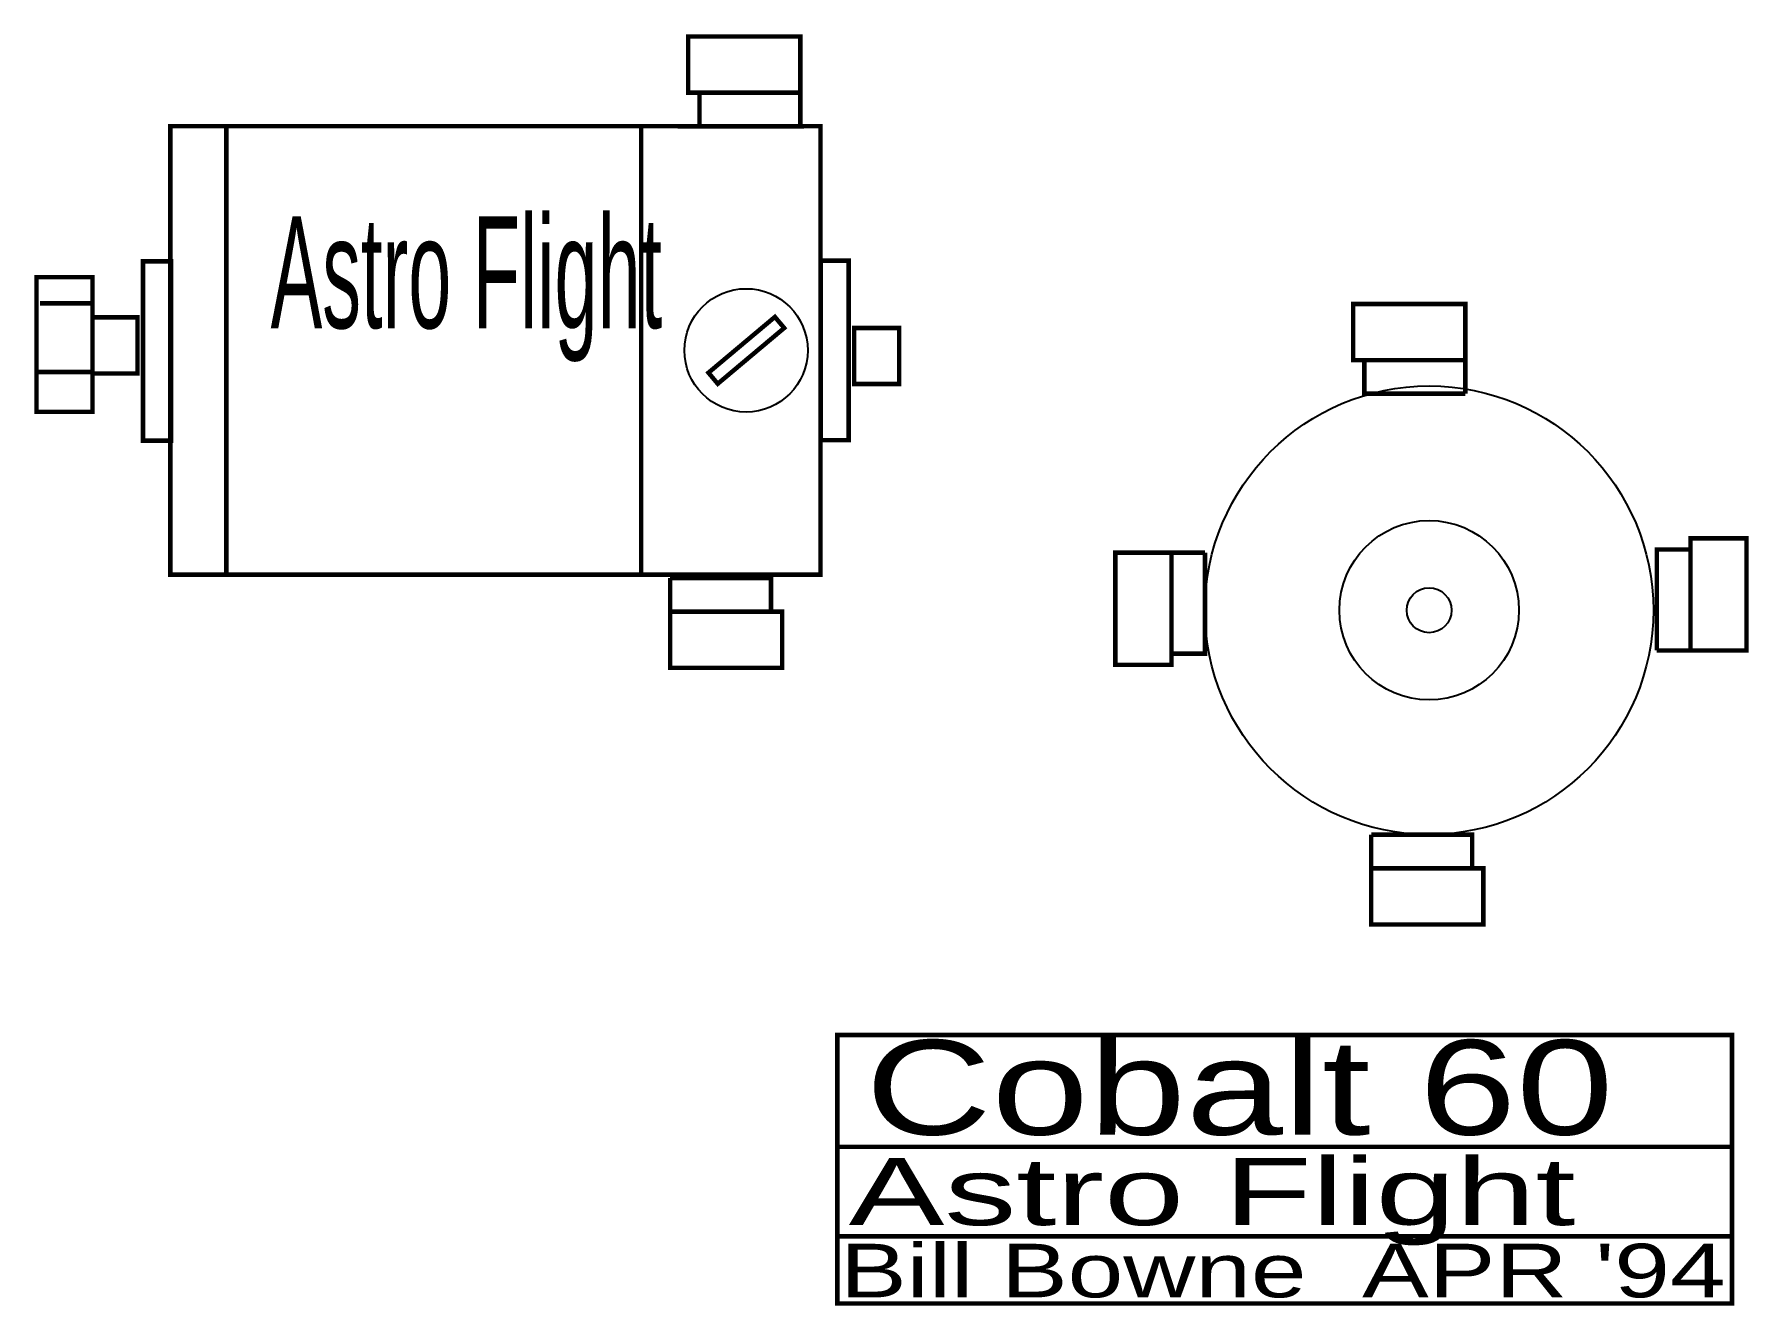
# Model space of a CAD drawing. Extents: x 9.84 to 17.48, y 0.15 to 5.82.
import ezdxf
from ezdxf.enums import TextEntityAlignment as Align

# ---------------------------------------------------------------- set-up
doc = ezdxf.new("R2010")
doc.units = 0
doc.layers.get('0').update_dxf_attribs({"color": 1, "linetype": 'CONTINUOUS'})

msp = doc.modelspace()

# ---------------------------------------------------------------- linework, layer by layer
at = {"color": 1, "linetype": 'CONTINUOUS', "const_width": 0.02}
for points in [[(13.2533, 5.5601), (13.2533, 5.8101), (12.7533, 5.8101), (12.7533, 5.5601), (13.2533, 5.5601)], [(13.2533, 5.4368), (13.2533, 5.5601), (12.8033, 5.5601), (12.8033, 5.4368)], [(12.8033, 5.4368), (12.8033, 5.4101), (13.2533, 5.4101)], [(13.2533, 5.4101), (13.2533, 5.4368)], [(13.3437, 3.4107), (13.3437, 5.4107), (10.4437, 5.4107), (10.4437, 3.4107), (13.3437, 3.4107)], [(10.4437, 5.4107), (10.6937, 5.4107), (10.6937, 3.4107), (12.5437, 3.4107), (12.5437, 5.4107)], [(13.2699, 5.41), (12.7058, 5.41)], [(10.4471, 4.008), (10.4471, 4.808), (10.3221, 4.808), (10.3221, 4.008), (10.4471, 4.008)], [(10.4471, 4.008), (10.4471, 4.808), (10.3221, 4.808), (10.3221, 4.008), (10.4471, 4.008)], [(13.3438, 4.8108), (13.3438, 4.0108), (13.4688, 4.0108), (13.4688, 4.8108), (13.3438, 4.8108)], [(10.0971, 4.1369), (10.0971, 4.7369), (9.8471, 4.7369), (9.8471, 4.1369), (10.0971, 4.1369)], [(10.0971, 4.4369), (10.0971, 4.7369), (10.0971, 4.1369)], [(9.8632, 4.6204), (10.0889, 4.6204)], [(16.2187, 4.3675), (16.2187, 4.6175), (15.7187, 4.6175), (15.7187, 4.3675), (16.2187, 4.3675)], [(10.2971, 4.308), (10.2971, 4.558), (10.0971, 4.558), (10.0971, 4.308), (10.2971, 4.308)], [(12.8437, 4.3112), (12.8851, 4.2619), (13.1814, 4.5105), (13.14, 4.5599), (12.8437, 4.3112)], [(13.4938, 4.5108), (13.4938, 4.2608), (13.6938, 4.2608), (13.6938, 4.5108), (13.4938, 4.5108)], [(10.4473, 4.408), (10.4473, 4.408), (10.4473, 4.408), (10.4473, 4.408), (10.4473, 4.408)], [(10.4473, 4.408), (10.4473, 4.408), (10.4473, 4.408), (10.4473, 4.408), (10.4473, 4.408)], [(13.3437, 4.4107), (13.3437, 4.4107), (13.3437, 4.4107), (13.3437, 4.4107), (13.3437, 4.4107)], [(13.3437, 4.4107), (13.3437, 3.4107)], [(16.2187, 4.2442), (16.2187, 4.3675), (15.7687, 4.3675), (15.7687, 4.2442)], [(9.8471, 4.3142), (10.0889, 4.3142)], [(15.7687, 4.2442), (15.7687, 4.2175), (16.2187, 4.2175)], [(16.2187, 4.2175), (16.2187, 4.2442)], [(14.9083, 3.5088), (14.6583, 3.5088), (14.6583, 3.0088), (14.9083, 3.0088), (14.9083, 3.5088)], [(15.0316, 3.5088), (14.9083, 3.5088), (14.9083, 3.0588), (15.0316, 3.0588)], [(15.0583, 3.5088), (15.0316, 3.5088)], [(15.0316, 3.0588), (15.0583, 3.0588), (15.0583, 3.5088)], [(17.0995, 3.5227), (17.0728, 3.5227), (17.0728, 3.0727)], [(17.0995, 3.0727), (17.2228, 3.0727), (17.2228, 3.5227), (17.0995, 3.5227)], [(17.2228, 3.0727), (17.4728, 3.0727), (17.4728, 3.5727), (17.2228, 3.5727), (17.2228, 3.0727)], [(12.6726, 3.3955), (12.6726, 3.3688)], [(13.1226, 3.3688), (13.1226, 3.3955), (12.6726, 3.3955)], [(12.6726, 3.3688), (12.6726, 3.2455), (13.1226, 3.2455), (13.1226, 3.3688)], [(12.6726, 3.2455), (12.6726, 2.9955), (13.1726, 2.9955), (13.1726, 3.2455), (12.6726, 3.2455)], [(17.0728, 3.0727), (17.0995, 3.0727)], [(15.7992, 2.2513), (15.7992, 2.2246)], [(16.2492, 2.2246), (16.2492, 2.2513), (15.7992, 2.2513)], [(15.7992, 2.2246), (15.7992, 2.1013), (16.2492, 2.1013), (16.2492, 2.2246)], [(15.7992, 2.1013), (15.7992, 1.8513), (16.2992, 1.8513), (16.2992, 2.1013), (15.7992, 2.1013)], [(13.4186, 1.3581), (13.4186, 0.1612), (17.4085, 0.1612), (17.4085, 1.3581), (13.4186, 1.3581)], [(13.4186, 0.8594), (17.4085, 0.8594)], [(13.4186, 0.4604), (17.4085, 0.4604)]]:
    msp.add_lwpolyline(points, dxfattribs=at)
at = {"color": 1, "linetype": 'CONTINUOUS'}
for centre, radius in [((13.0115, 4.4109), 0.275), ((16.0576, 3.2521), 1), ((16.0576, 3.2521), 0.4), ((16.0576, 3.2521), 0.1)]:
    msp.add_circle(centre, radius, dxfattribs=at)

# ---------------------------------------------------------------- texts
at = {"color": 1}
for s, height, p, p2 in [('Astro Flight', 0.4987, (10.8912, 4.5098), (12.6368, 4.5098)), ('Cobalt 60', 0.422, (13.5433, 0.9136), (16.8795, 0.9136)), ('Astro Flight', 0.2992, (13.4685, 0.5103), (16.7103, 0.5103)), ("Bill Bowne  APR '94", 0.239, (13.4305, 0.1884), (17.3791, 0.1884))]:
    msp.add_text(s, height=height, dxfattribs=at).set_placement(p, p2, align=Align.FIT)

doc.saveas('drawing.dxf')
